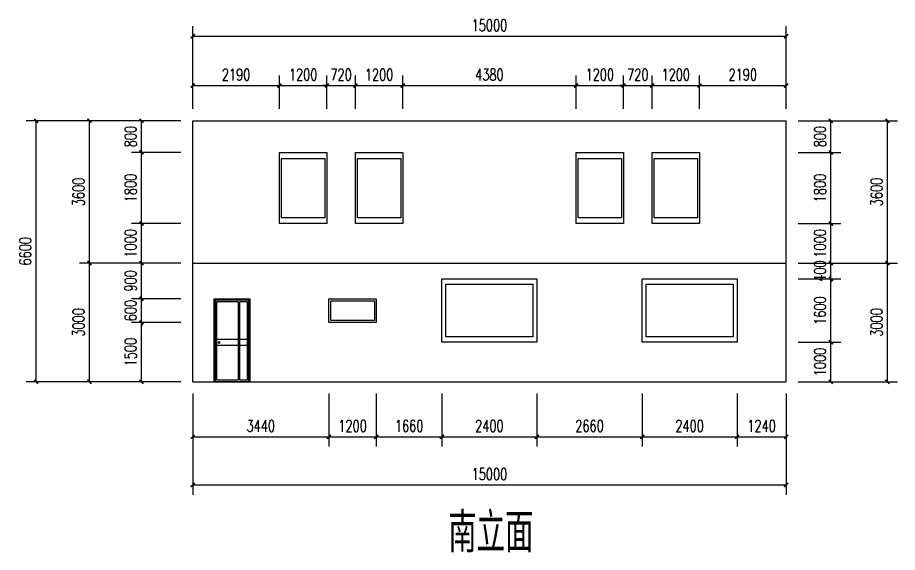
# Model space of a CAD drawing. Extents: x 11879 to 96650, y -22156 to 10923.
# Drawn here: x 36917 to 59158, y -22156 to -8629 of the extents above; entities that cross this region are included whole.
import ezdxf

# ---------------------------------------------------------------- set-up
doc = ezdxf.new("R2010")
doc.units = 0
doc.header["$LTSCALE"] = 1000
doc.header["$MEASUREMENT"] = 0
doc.layers.add('E_WINDOW', color=4, linetype='Continuous')
doc.layers.add('PUB_DIM', color=3, linetype='Continuous')
doc.styles.add('_TCH_DIM_T3', font='SIMPLEX', dxfattribs={"width": 0.705882, "bigfont": 'GBCBIG'})
doc.styles.get("Standard").update_dxf_attribs({"font": 'gbenor.shx', "bigfont": 'gbcbig.shx'})
doc.dimstyles.new('_TCH_ARCH&&100', dxfattribs={"dimtxt": 297.5, "dimasz": 100, "dimexe": 250, "dimexo": 300, "dimgap": 126.25, "dimtad": 1, "dimdec": 0, "dimzin": 0, "dimdsep": 46, "dimtxsty": '_TCH_DIM_T3', "dimblk": 'ARCHTICK', "dimcen": 0.09, "dimclrt": 7, "dimazin": 2, "dimtfac": 1, "dimtdec": 0, "dimtix": 1, "dimtmove": 2, "dimatfit": 3, "dimfxl": 100, "dimtolj": 1, "dimtzin": 0, "dimarcsym": 0})

# ---------------------------------------------------------------- blocks, each defined once
blk = doc.blocks.new('_ArchTick')
at = {"color": 0, "linetype": 'ByBlock', "const_width": 0.4}
blk.add_lwpolyline([(-0.5, -0.5), (0.5, 0.5)], dxfattribs=at)
blk = doc.blocks.new('*D73')
at = {"layer": 'Defpoints', "color": 0, "transparency": 16777216}
for p in [(41345, -17840), (56345, -17840), (56345, -20450)]:
    blk.add_point(p, dxfattribs=at)
at = {"layer": 'PUB_DIM', "color": 0, "lineweight": -2, "transparency": 16777216}
for p, q in [((41345, -18140), (41345, -20700)), ((56345, -18140), (56345, -20700)), ((41345, -20450), (56345, -20450))]:
    blk.add_line(p, q, dxfattribs=at)
at = {"layer": 'PUB_DIM', "color": 0, "lineweight": -2, "transparency": 16777216, "xscale": 100, "yscale": 100, "zscale": 100, "rotation": 180}
blk.add_blockref('_ArchTick', (41345, -20450), dxfattribs=at)
at = {"layer": 'PUB_DIM', "color": 0, "lineweight": -2, "transparency": 16777216, "xscale": 100, "yscale": 100, "zscale": 100}
blk.add_blockref('_ArchTick', (56345, -20450), dxfattribs=at)
at = {"layer": 'PUB_DIM', "color": 7, "transparency": 16777216, "insert": (48845, -20175), "char_height": 297.5, "attachment_point": 5, "style": '_TCH_DIM_T3'}
blk.add_mtext('\\A1;15000', dxfattribs=at)
blk = doc.blocks.new('*D74')
at = {"layer": 'Defpoints', "color": 0, "transparency": 16777216}
for p in [(41345, -17840), (44785, -17840), (44785, -19231)]:
    blk.add_point(p, dxfattribs=at)
at = {"layer": 'PUB_DIM', "color": 0, "lineweight": -2, "transparency": 16777216}
for p, q in [((41345, -18140), (41345, -19481)), ((44785, -18140), (44785, -19481)), ((41345, -19231), (44785, -19231))]:
    blk.add_line(p, q, dxfattribs=at)
at = {"layer": 'PUB_DIM', "color": 0, "lineweight": -2, "transparency": 16777216, "xscale": 100, "yscale": 100, "zscale": 100, "rotation": 180}
blk.add_blockref('_ArchTick', (41345, -19231), dxfattribs=at)
at = {"layer": 'PUB_DIM', "color": 0, "lineweight": -2, "transparency": 16777216, "xscale": 100, "yscale": 100, "zscale": 100}
blk.add_blockref('_ArchTick', (44785, -19231), dxfattribs=at)
at = {"layer": 'PUB_DIM', "color": 7, "transparency": 16777216, "insert": (43065, -18956), "char_height": 297.5, "attachment_point": 5, "style": '_TCH_DIM_T3'}
blk.add_mtext('\\A1;3440', dxfattribs=at)
blk = doc.blocks.new('*D75')
at = {"layer": 'Defpoints', "color": 0, "transparency": 16777216}
for p in [(44785, -17840), (45985, -17840), (45985, -19231)]:
    blk.add_point(p, dxfattribs=at)
at = {"layer": 'PUB_DIM', "color": 0, "lineweight": -2, "transparency": 16777216}
for p, q in [((44785, -18140), (44785, -19481)), ((45985, -18140), (45985, -19481)), ((44785, -19231), (45985, -19231))]:
    blk.add_line(p, q, dxfattribs=at)
at = {"layer": 'PUB_DIM', "color": 0, "lineweight": -2, "transparency": 16777216, "xscale": 100, "yscale": 100, "zscale": 100, "rotation": 180}
blk.add_blockref('_ArchTick', (44785, -19231), dxfattribs=at)
at = {"layer": 'PUB_DIM', "color": 0, "lineweight": -2, "transparency": 16777216, "xscale": 100, "yscale": 100, "zscale": 100}
blk.add_blockref('_ArchTick', (45985, -19231), dxfattribs=at)
at = {"layer": 'PUB_DIM', "color": 7, "transparency": 16777216, "insert": (45385, -18956), "char_height": 297.5, "attachment_point": 5, "style": '_TCH_DIM_T3'}
blk.add_mtext('\\A1;1200', dxfattribs=at)
blk = doc.blocks.new('*D76')
at = {"layer": 'Defpoints', "color": 0, "transparency": 16777216}
for p in [(45985, -17840), (47645, -17840), (47645, -19231)]:
    blk.add_point(p, dxfattribs=at)
at = {"layer": 'PUB_DIM', "color": 0, "lineweight": -2, "transparency": 16777216}
for p, q in [((45985, -18140), (45985, -19481)), ((47645, -18140), (47645, -19481)), ((45985, -19231), (47645, -19231))]:
    blk.add_line(p, q, dxfattribs=at)
at = {"layer": 'PUB_DIM', "color": 0, "lineweight": -2, "transparency": 16777216, "xscale": 100, "yscale": 100, "zscale": 100, "rotation": 180}
blk.add_blockref('_ArchTick', (45985, -19231), dxfattribs=at)
at = {"layer": 'PUB_DIM', "color": 0, "lineweight": -2, "transparency": 16777216, "xscale": 100, "yscale": 100, "zscale": 100}
blk.add_blockref('_ArchTick', (47645, -19231), dxfattribs=at)
at = {"layer": 'PUB_DIM', "color": 7, "transparency": 16777216, "insert": (46815, -18956), "char_height": 297.5, "attachment_point": 5, "style": '_TCH_DIM_T3'}
blk.add_mtext('\\A1;1660', dxfattribs=at)
blk = doc.blocks.new('*D77')
at = {"layer": 'Defpoints', "color": 0, "transparency": 16777216}
for p in [(47645, -17840), (50045, -17840), (50045, -19231)]:
    blk.add_point(p, dxfattribs=at)
at = {"layer": 'PUB_DIM', "color": 0, "lineweight": -2, "transparency": 16777216}
for p, q in [((47645, -18140), (47645, -19481)), ((50045, -18140), (50045, -19481)), ((47645, -19231), (50045, -19231))]:
    blk.add_line(p, q, dxfattribs=at)
at = {"layer": 'PUB_DIM', "color": 0, "lineweight": -2, "transparency": 16777216, "xscale": 100, "yscale": 100, "zscale": 100, "rotation": 180}
blk.add_blockref('_ArchTick', (47645, -19231), dxfattribs=at)
at = {"layer": 'PUB_DIM', "color": 0, "lineweight": -2, "transparency": 16777216, "xscale": 100, "yscale": 100, "zscale": 100}
blk.add_blockref('_ArchTick', (50045, -19231), dxfattribs=at)
at = {"layer": 'PUB_DIM', "color": 7, "transparency": 16777216, "insert": (48845, -18956), "char_height": 297.5, "attachment_point": 5, "style": '_TCH_DIM_T3'}
blk.add_mtext('\\A1;2400', dxfattribs=at)
blk = doc.blocks.new('*D78')
at = {"layer": 'Defpoints', "color": 0, "transparency": 16777216}
for p in [(50045, -17840), (52705, -17840), (52705, -19231)]:
    blk.add_point(p, dxfattribs=at)
at = {"layer": 'PUB_DIM', "color": 0, "lineweight": -2, "transparency": 16777216}
for p, q in [((50045, -18140), (50045, -19481)), ((52705, -18140), (52705, -19481)), ((50045, -19231), (52705, -19231))]:
    blk.add_line(p, q, dxfattribs=at)
at = {"layer": 'PUB_DIM', "color": 0, "lineweight": -2, "transparency": 16777216, "xscale": 100, "yscale": 100, "zscale": 100, "rotation": 180}
blk.add_blockref('_ArchTick', (50045, -19231), dxfattribs=at)
at = {"layer": 'PUB_DIM', "color": 0, "lineweight": -2, "transparency": 16777216, "xscale": 100, "yscale": 100, "zscale": 100}
blk.add_blockref('_ArchTick', (52705, -19231), dxfattribs=at)
at = {"layer": 'PUB_DIM', "color": 7, "transparency": 16777216, "insert": (51375, -18956), "char_height": 297.5, "attachment_point": 5, "style": '_TCH_DIM_T3'}
blk.add_mtext('\\A1;2660', dxfattribs=at)
blk = doc.blocks.new('*D79')
at = {"layer": 'Defpoints', "color": 0, "transparency": 16777216}
for p in [(52705, -17840), (55105, -17840), (55105, -19231)]:
    blk.add_point(p, dxfattribs=at)
at = {"layer": 'PUB_DIM', "color": 0, "lineweight": -2, "transparency": 16777216}
for p, q in [((52705, -18140), (52705, -19481)), ((55105, -18140), (55105, -19481)), ((52705, -19231), (55105, -19231))]:
    blk.add_line(p, q, dxfattribs=at)
at = {"layer": 'PUB_DIM', "color": 0, "lineweight": -2, "transparency": 16777216, "xscale": 100, "yscale": 100, "zscale": 100, "rotation": 180}
blk.add_blockref('_ArchTick', (52705, -19231), dxfattribs=at)
at = {"layer": 'PUB_DIM', "color": 0, "lineweight": -2, "transparency": 16777216, "xscale": 100, "yscale": 100, "zscale": 100}
blk.add_blockref('_ArchTick', (55105, -19231), dxfattribs=at)
at = {"layer": 'PUB_DIM', "color": 7, "transparency": 16777216, "insert": (53905, -18956), "char_height": 297.5, "attachment_point": 5, "style": '_TCH_DIM_T3'}
blk.add_mtext('\\A1;2400', dxfattribs=at)
blk = doc.blocks.new('*D80')
at = {"layer": 'Defpoints', "color": 0, "transparency": 16777216}
for p in [(55105, -17840), (56345, -17840), (56345, -19231)]:
    blk.add_point(p, dxfattribs=at)
at = {"layer": 'PUB_DIM', "color": 0, "lineweight": -2, "transparency": 16777216}
for p, q in [((55105, -18140), (55105, -19481)), ((56345, -18140), (56345, -19481)), ((55105, -19231), (56345, -19231))]:
    blk.add_line(p, q, dxfattribs=at)
at = {"layer": 'PUB_DIM', "color": 0, "lineweight": -2, "transparency": 16777216, "xscale": 100, "yscale": 100, "zscale": 100, "rotation": 180}
blk.add_blockref('_ArchTick', (55105, -19231), dxfattribs=at)
at = {"layer": 'PUB_DIM', "color": 0, "lineweight": -2, "transparency": 16777216, "xscale": 100, "yscale": 100, "zscale": 100}
blk.add_blockref('_ArchTick', (56345, -19231), dxfattribs=at)
at = {"layer": 'PUB_DIM', "color": 7, "transparency": 16777216, "insert": (55725, -18956), "char_height": 297.5, "attachment_point": 5, "style": '_TCH_DIM_T3'}
blk.add_mtext('\\A1;1240', dxfattribs=at)
blk = doc.blocks.new('*D81')
at = {"layer": 'Defpoints', "color": 0, "transparency": 16777216}
for p in [(56345, -9100), (41345, -11240), (56345, -11240)]:
    blk.add_point(p, dxfattribs=at)
at = {"layer": 'PUB_DIM', "color": 0, "lineweight": -2, "transparency": 16777216}
for p, q in [((41345, -10940), (41345, -8850)), ((56345, -10940), (56345, -8850)), ((41345, -9100), (56345, -9100))]:
    blk.add_line(p, q, dxfattribs=at)
at = {"layer": 'PUB_DIM', "color": 0, "lineweight": -2, "transparency": 16777216, "xscale": 100, "yscale": 100, "zscale": 100, "rotation": 180}
blk.add_blockref('_ArchTick', (41345, -9100), dxfattribs=at)
at = {"layer": 'PUB_DIM', "color": 0, "lineweight": -2, "transparency": 16777216, "xscale": 100, "yscale": 100, "zscale": 100}
blk.add_blockref('_ArchTick', (56345, -9100), dxfattribs=at)
at = {"layer": 'PUB_DIM', "color": 7, "transparency": 16777216, "insert": (48845, -8825), "char_height": 297.5, "attachment_point": 5, "style": '_TCH_DIM_T3'}
blk.add_mtext('\\A1;15000', dxfattribs=at)
blk = doc.blocks.new('*D82')
at = {"layer": 'Defpoints', "color": 0, "transparency": 16777216}
for p in [(43535, -10348), (41345, -11240), (43535, -11240)]:
    blk.add_point(p, dxfattribs=at)
at = {"layer": 'PUB_DIM', "color": 0, "lineweight": -2, "transparency": 16777216}
for p, q in [((41345, -10940), (41345, -10098)), ((43535, -10940), (43535, -10098)), ((41345, -10348), (43535, -10348))]:
    blk.add_line(p, q, dxfattribs=at)
at = {"layer": 'PUB_DIM', "color": 0, "lineweight": -2, "transparency": 16777216, "xscale": 100, "yscale": 100, "zscale": 100, "rotation": 180}
blk.add_blockref('_ArchTick', (41345, -10348), dxfattribs=at)
at = {"layer": 'PUB_DIM', "color": 0, "lineweight": -2, "transparency": 16777216, "xscale": 100, "yscale": 100, "zscale": 100}
blk.add_blockref('_ArchTick', (43535, -10348), dxfattribs=at)
at = {"layer": 'PUB_DIM', "color": 7, "transparency": 16777216, "insert": (42440, -10073), "char_height": 297.5, "attachment_point": 5, "style": '_TCH_DIM_T3'}
blk.add_mtext('\\A1;2190', dxfattribs=at)
blk = doc.blocks.new('*D83')
at = {"layer": 'Defpoints', "color": 0, "transparency": 16777216}
for p in [(44735, -10348), (43535, -11240), (44735, -11240)]:
    blk.add_point(p, dxfattribs=at)
at = {"layer": 'PUB_DIM', "color": 0, "lineweight": -2, "transparency": 16777216}
for p, q in [((43535, -10940), (43535, -10098)), ((44735, -10940), (44735, -10098)), ((43535, -10348), (44735, -10348))]:
    blk.add_line(p, q, dxfattribs=at)
at = {"layer": 'PUB_DIM', "color": 0, "lineweight": -2, "transparency": 16777216, "xscale": 100, "yscale": 100, "zscale": 100, "rotation": 180}
blk.add_blockref('_ArchTick', (43535, -10348), dxfattribs=at)
at = {"layer": 'PUB_DIM', "color": 0, "lineweight": -2, "transparency": 16777216, "xscale": 100, "yscale": 100, "zscale": 100}
blk.add_blockref('_ArchTick', (44735, -10348), dxfattribs=at)
at = {"layer": 'PUB_DIM', "color": 7, "transparency": 16777216, "insert": (44135, -10073), "char_height": 297.5, "attachment_point": 5, "style": '_TCH_DIM_T3'}
blk.add_mtext('\\A1;1200', dxfattribs=at)
blk = doc.blocks.new('*D84')
at = {"layer": 'Defpoints', "color": 0, "transparency": 16777216}
for p in [(45455, -10348), (44735, -11240), (45455, -11240)]:
    blk.add_point(p, dxfattribs=at)
at = {"layer": 'PUB_DIM', "color": 0, "lineweight": -2, "transparency": 16777216}
for p, q in [((44735, -10940), (44735, -10098)), ((45455, -10940), (45455, -10098)), ((44735, -10348), (44635, -10348)), ((44735, -10348), (45455, -10348)), ((45455, -10348), (45555, -10348))]:
    blk.add_line(p, q, dxfattribs=at)
at = {"layer": 'PUB_DIM', "color": 0, "lineweight": -2, "transparency": 16777216, "xscale": 100, "yscale": 100, "zscale": 100}
blk.add_blockref('_ArchTick', (44735, -10348), dxfattribs=at)
at = {"layer": 'PUB_DIM', "color": 0, "lineweight": -2, "transparency": 16777216, "xscale": 100, "yscale": 100, "zscale": 100, "rotation": 180}
blk.add_blockref('_ArchTick', (45455, -10348), dxfattribs=at)
at = {"layer": 'PUB_DIM', "color": 7, "transparency": 16777216, "insert": (45095, -10073), "char_height": 297.5, "attachment_point": 5, "style": '_TCH_DIM_T3'}
blk.add_mtext('\\A1;720', dxfattribs=at)
blk = doc.blocks.new('*D85')
at = {"layer": 'Defpoints', "color": 0, "transparency": 16777216}
for p in [(46655, -10348), (45455, -11240), (46655, -11240)]:
    blk.add_point(p, dxfattribs=at)
at = {"layer": 'PUB_DIM', "color": 0, "lineweight": -2, "transparency": 16777216}
for p, q in [((45455, -10940), (45455, -10098)), ((46655, -10940), (46655, -10098)), ((45455, -10348), (46655, -10348))]:
    blk.add_line(p, q, dxfattribs=at)
at = {"layer": 'PUB_DIM', "color": 0, "lineweight": -2, "transparency": 16777216, "xscale": 100, "yscale": 100, "zscale": 100, "rotation": 180}
blk.add_blockref('_ArchTick', (45455, -10348), dxfattribs=at)
at = {"layer": 'PUB_DIM', "color": 0, "lineweight": -2, "transparency": 16777216, "xscale": 100, "yscale": 100, "zscale": 100}
blk.add_blockref('_ArchTick', (46655, -10348), dxfattribs=at)
at = {"layer": 'PUB_DIM', "color": 7, "transparency": 16777216, "insert": (46055, -10073), "char_height": 297.5, "attachment_point": 5, "style": '_TCH_DIM_T3'}
blk.add_mtext('\\A1;1200', dxfattribs=at)
blk = doc.blocks.new('*D86')
at = {"layer": 'Defpoints', "color": 0, "transparency": 16777216}
for p in [(51035, -10348), (46655, -11240), (51035, -11240)]:
    blk.add_point(p, dxfattribs=at)
at = {"layer": 'PUB_DIM', "color": 0, "lineweight": -2, "transparency": 16777216}
for p, q in [((46655, -10940), (46655, -10098)), ((51035, -10940), (51035, -10098)), ((46655, -10348), (51035, -10348))]:
    blk.add_line(p, q, dxfattribs=at)
at = {"layer": 'PUB_DIM', "color": 0, "lineweight": -2, "transparency": 16777216, "xscale": 100, "yscale": 100, "zscale": 100, "rotation": 180}
blk.add_blockref('_ArchTick', (46655, -10348), dxfattribs=at)
at = {"layer": 'PUB_DIM', "color": 0, "lineweight": -2, "transparency": 16777216, "xscale": 100, "yscale": 100, "zscale": 100}
blk.add_blockref('_ArchTick', (51035, -10348), dxfattribs=at)
at = {"layer": 'PUB_DIM', "color": 7, "transparency": 16777216, "insert": (48845, -10073), "char_height": 297.5, "attachment_point": 5, "style": '_TCH_DIM_T3'}
blk.add_mtext('\\A1;4380', dxfattribs=at)
blk = doc.blocks.new('*D87')
at = {"layer": 'Defpoints', "color": 0, "transparency": 16777216}
for p in [(52235, -10348), (51035, -11240), (52235, -11240)]:
    blk.add_point(p, dxfattribs=at)
at = {"layer": 'PUB_DIM', "color": 0, "lineweight": -2, "transparency": 16777216}
for p, q in [((51035, -10940), (51035, -10098)), ((52235, -10940), (52235, -10098)), ((51035, -10348), (52235, -10348))]:
    blk.add_line(p, q, dxfattribs=at)
at = {"layer": 'PUB_DIM', "color": 0, "lineweight": -2, "transparency": 16777216, "xscale": 100, "yscale": 100, "zscale": 100, "rotation": 180}
blk.add_blockref('_ArchTick', (51035, -10348), dxfattribs=at)
at = {"layer": 'PUB_DIM', "color": 0, "lineweight": -2, "transparency": 16777216, "xscale": 100, "yscale": 100, "zscale": 100}
blk.add_blockref('_ArchTick', (52235, -10348), dxfattribs=at)
at = {"layer": 'PUB_DIM', "color": 7, "transparency": 16777216, "insert": (51635, -10073), "char_height": 297.5, "attachment_point": 5, "style": '_TCH_DIM_T3'}
blk.add_mtext('\\A1;1200', dxfattribs=at)
blk = doc.blocks.new('*D88')
at = {"layer": 'Defpoints', "color": 0, "transparency": 16777216}
for p in [(52955, -10348), (52235, -11240), (52955, -11240)]:
    blk.add_point(p, dxfattribs=at)
at = {"layer": 'PUB_DIM', "color": 0, "lineweight": -2, "transparency": 16777216}
for p, q in [((52235, -10940), (52235, -10098)), ((52955, -10940), (52955, -10098)), ((52235, -10348), (52135, -10348)), ((52235, -10348), (52955, -10348)), ((52955, -10348), (53055, -10348))]:
    blk.add_line(p, q, dxfattribs=at)
at = {"layer": 'PUB_DIM', "color": 0, "lineweight": -2, "transparency": 16777216, "xscale": 100, "yscale": 100, "zscale": 100}
blk.add_blockref('_ArchTick', (52235, -10348), dxfattribs=at)
at = {"layer": 'PUB_DIM', "color": 0, "lineweight": -2, "transparency": 16777216, "xscale": 100, "yscale": 100, "zscale": 100, "rotation": 180}
blk.add_blockref('_ArchTick', (52955, -10348), dxfattribs=at)
at = {"layer": 'PUB_DIM', "color": 7, "transparency": 16777216, "insert": (52595, -10073), "char_height": 297.5, "attachment_point": 5, "style": '_TCH_DIM_T3'}
blk.add_mtext('\\A1;720', dxfattribs=at)
blk = doc.blocks.new('*D89')
at = {"layer": 'Defpoints', "color": 0, "transparency": 16777216}
for p in [(54155, -10348), (52955, -11240), (54155, -11240)]:
    blk.add_point(p, dxfattribs=at)
at = {"layer": 'PUB_DIM', "color": 0, "lineweight": -2, "transparency": 16777216}
for p, q in [((52955, -10940), (52955, -10098)), ((54155, -10940), (54155, -10098)), ((52955, -10348), (54155, -10348))]:
    blk.add_line(p, q, dxfattribs=at)
at = {"layer": 'PUB_DIM', "color": 0, "lineweight": -2, "transparency": 16777216, "xscale": 100, "yscale": 100, "zscale": 100, "rotation": 180}
blk.add_blockref('_ArchTick', (52955, -10348), dxfattribs=at)
at = {"layer": 'PUB_DIM', "color": 0, "lineweight": -2, "transparency": 16777216, "xscale": 100, "yscale": 100, "zscale": 100}
blk.add_blockref('_ArchTick', (54155, -10348), dxfattribs=at)
at = {"layer": 'PUB_DIM', "color": 7, "transparency": 16777216, "insert": (53555, -10073), "char_height": 297.5, "attachment_point": 5, "style": '_TCH_DIM_T3'}
blk.add_mtext('\\A1;1200', dxfattribs=at)
blk = doc.blocks.new('*D90')
at = {"layer": 'Defpoints', "color": 0, "transparency": 16777216}
for p in [(56345, -10348), (54155, -11240), (56345, -11240)]:
    blk.add_point(p, dxfattribs=at)
at = {"layer": 'PUB_DIM', "color": 0, "lineweight": -2, "transparency": 16777216}
for p, q in [((54155, -10940), (54155, -10098)), ((56345, -10940), (56345, -10098)), ((54155, -10348), (56345, -10348))]:
    blk.add_line(p, q, dxfattribs=at)
at = {"layer": 'PUB_DIM', "color": 0, "lineweight": -2, "transparency": 16777216, "xscale": 100, "yscale": 100, "zscale": 100, "rotation": 180}
blk.add_blockref('_ArchTick', (54155, -10348), dxfattribs=at)
at = {"layer": 'PUB_DIM', "color": 0, "lineweight": -2, "transparency": 16777216, "xscale": 100, "yscale": 100, "zscale": 100}
blk.add_blockref('_ArchTick', (56345, -10348), dxfattribs=at)
at = {"layer": 'PUB_DIM', "color": 7, "transparency": 16777216, "insert": (55250, -10073), "char_height": 297.5, "attachment_point": 5, "style": '_TCH_DIM_T3'}
blk.add_mtext('\\A1;2190', dxfattribs=at)
blk = doc.blocks.new('*D91')
at = {"layer": 'Defpoints', "color": 0, "transparency": 16777216}
for p in [(56345, -11240), (58908, -11240), (56345, -14840)]:
    blk.add_point(p, dxfattribs=at)
at = {"layer": 'PUB_DIM', "color": 0, "lineweight": -2, "transparency": 16777216}
for p, q in [((56645, -11240), (59158, -11240)), ((58908, -14840), (58908, -11240)), ((56645, -14840), (59158, -14840))]:
    blk.add_line(p, q, dxfattribs=at)
at = {"layer": 'PUB_DIM', "color": 0, "lineweight": -2, "transparency": 16777216, "xscale": 100, "yscale": 100, "zscale": 100}
for p, rotation in [((58908, -11240), 90), ((58908, -14840), 270)]:
    blk.add_blockref('_ArchTick', p, dxfattribs=dict(at, rotation=rotation))
at = {"layer": 'PUB_DIM', "color": 7, "transparency": 16777216, "insert": (58633, -13040), "char_height": 297.5, "attachment_point": 5, "rotation": 90, "style": '_TCH_DIM_T3'}
blk.add_mtext('\\A1;3600', dxfattribs=at)
blk = doc.blocks.new('*D92')
at = {"layer": 'Defpoints', "color": 0, "transparency": 16777216}
for p in [(56345, -14840), (58908, -14840), (56345, -17840)]:
    blk.add_point(p, dxfattribs=at)
at = {"layer": 'PUB_DIM', "color": 0, "lineweight": -2, "transparency": 16777216}
for p, q in [((56645, -14840), (59158, -14840)), ((58908, -17840), (58908, -14840)), ((56645, -17840), (59158, -17840))]:
    blk.add_line(p, q, dxfattribs=at)
at = {"layer": 'PUB_DIM', "color": 0, "lineweight": -2, "transparency": 16777216, "xscale": 100, "yscale": 100, "zscale": 100}
for p, rotation in [((58908, -14840), 90), ((58908, -17840), 270)]:
    blk.add_blockref('_ArchTick', p, dxfattribs=dict(at, rotation=rotation))
at = {"layer": 'PUB_DIM', "color": 7, "transparency": 16777216, "insert": (58633, -16340), "char_height": 297.5, "attachment_point": 5, "rotation": 90, "style": '_TCH_DIM_T3'}
blk.add_mtext('\\A1;3000', dxfattribs=at)
blk = doc.blocks.new('*D93')
at = {"layer": 'Defpoints', "color": 0, "transparency": 16777216}
for p in [(56345, -11240), (57476, -11240), (56345, -12040)]:
    blk.add_point(p, dxfattribs=at)
at = {"layer": 'PUB_DIM', "color": 0, "lineweight": -2, "transparency": 16777216}
for p, q in [((56645, -11240), (57726, -11240)), ((57476, -12040), (57476, -11240)), ((56645, -12040), (57726, -12040))]:
    blk.add_line(p, q, dxfattribs=at)
at = {"layer": 'PUB_DIM', "color": 0, "lineweight": -2, "transparency": 16777216, "xscale": 100, "yscale": 100, "zscale": 100}
for p, rotation in [((57476, -11240), 90), ((57476, -12040), 270)]:
    blk.add_blockref('_ArchTick', p, dxfattribs=dict(at, rotation=rotation))
at = {"layer": 'PUB_DIM', "color": 7, "transparency": 16777216, "insert": (57201, -11640), "char_height": 297.5, "attachment_point": 5, "rotation": 90, "style": '_TCH_DIM_T3'}
blk.add_mtext('\\A1;800', dxfattribs=at)
blk = doc.blocks.new('*D94')
at = {"layer": 'Defpoints', "color": 0, "transparency": 16777216}
for p in [(56345, -12040), (57476, -12040), (56345, -13840)]:
    blk.add_point(p, dxfattribs=at)
at = {"layer": 'PUB_DIM', "color": 0, "lineweight": -2, "transparency": 16777216}
for p, q in [((56645, -12040), (57726, -12040)), ((57476, -13840), (57476, -12040)), ((56645, -13840), (57726, -13840))]:
    blk.add_line(p, q, dxfattribs=at)
at = {"layer": 'PUB_DIM', "color": 0, "lineweight": -2, "transparency": 16777216, "xscale": 100, "yscale": 100, "zscale": 100}
for p, rotation in [((57476, -12040), 90), ((57476, -13840), 270)]:
    blk.add_blockref('_ArchTick', p, dxfattribs=dict(at, rotation=rotation))
at = {"layer": 'PUB_DIM', "color": 7, "transparency": 16777216, "insert": (57201, -12940), "char_height": 297.5, "attachment_point": 5, "rotation": 90, "style": '_TCH_DIM_T3'}
blk.add_mtext('\\A1;1800', dxfattribs=at)
blk = doc.blocks.new('*D95')
at = {"layer": 'Defpoints', "color": 0, "transparency": 16777216}
for p in [(56345, -13840), (57476, -13840), (56345, -14840)]:
    blk.add_point(p, dxfattribs=at)
at = {"layer": 'PUB_DIM', "color": 0, "lineweight": -2, "transparency": 16777216}
for p, q in [((56645, -13840), (57726, -13840)), ((57476, -14840), (57476, -13840)), ((56645, -14840), (57726, -14840))]:
    blk.add_line(p, q, dxfattribs=at)
at = {"layer": 'PUB_DIM', "color": 0, "lineweight": -2, "transparency": 16777216, "xscale": 100, "yscale": 100, "zscale": 100}
for p, rotation in [((57476, -13840), 90), ((57476, -14840), 270)]:
    blk.add_blockref('_ArchTick', p, dxfattribs=dict(at, rotation=rotation))
at = {"layer": 'PUB_DIM', "color": 7, "transparency": 16777216, "insert": (57201, -14340), "char_height": 297.5, "attachment_point": 5, "rotation": 90, "style": '_TCH_DIM_T3'}
blk.add_mtext('\\A1;1000', dxfattribs=at)
blk = doc.blocks.new('*D96')
at = {"layer": 'Defpoints', "color": 0, "transparency": 16777216}
for p in [(56345, -14840), (57476, -14840), (56345, -15240)]:
    blk.add_point(p, dxfattribs=at)
at = {"layer": 'PUB_DIM', "color": 0, "lineweight": -2, "transparency": 16777216}
for p, q in [((56645, -14840), (57726, -14840)), ((57476, -14840), (57476, -14740)), ((57476, -15240), (57476, -14840)), ((56645, -15240), (57726, -15240)), ((57476, -15240), (57476, -15340))]:
    blk.add_line(p, q, dxfattribs=at)
at = {"layer": 'PUB_DIM', "color": 0, "lineweight": -2, "transparency": 16777216, "xscale": 100, "yscale": 100, "zscale": 100}
for p, rotation in [((57476, -14840), 270), ((57476, -15240), 90)]:
    blk.add_blockref('_ArchTick', p, dxfattribs=dict(at, rotation=rotation))
at = {"layer": 'PUB_DIM', "color": 7, "transparency": 16777216, "insert": (57201, -15040), "char_height": 297.5, "attachment_point": 5, "rotation": 90, "style": '_TCH_DIM_T3'}
blk.add_mtext('\\A1;400', dxfattribs=at)
blk = doc.blocks.new('*D97')
at = {"layer": 'Defpoints', "color": 0, "transparency": 16777216}
for p in [(56345, -15240), (57476, -15240), (56345, -16840)]:
    blk.add_point(p, dxfattribs=at)
at = {"layer": 'PUB_DIM', "color": 0, "lineweight": -2, "transparency": 16777216}
for p, q in [((56645, -15240), (57726, -15240)), ((57476, -16840), (57476, -15240)), ((56645, -16840), (57726, -16840))]:
    blk.add_line(p, q, dxfattribs=at)
at = {"layer": 'PUB_DIM', "color": 0, "lineweight": -2, "transparency": 16777216, "xscale": 100, "yscale": 100, "zscale": 100}
for p, rotation in [((57476, -15240), 90), ((57476, -16840), 270)]:
    blk.add_blockref('_ArchTick', p, dxfattribs=dict(at, rotation=rotation))
at = {"layer": 'PUB_DIM', "color": 7, "transparency": 16777216, "insert": (57201, -16040), "char_height": 297.5, "attachment_point": 5, "rotation": 90, "style": '_TCH_DIM_T3'}
blk.add_mtext('\\A1;1600', dxfattribs=at)
blk = doc.blocks.new('*D98')
at = {"layer": 'Defpoints', "color": 0, "transparency": 16777216}
for p in [(56345, -16840), (57476, -16840), (56345, -17840)]:
    blk.add_point(p, dxfattribs=at)
at = {"layer": 'PUB_DIM', "color": 0, "lineweight": -2, "transparency": 16777216}
for p, q in [((56645, -16840), (57726, -16840)), ((57476, -17840), (57476, -16840)), ((56645, -17840), (57726, -17840))]:
    blk.add_line(p, q, dxfattribs=at)
at = {"layer": 'PUB_DIM', "color": 0, "lineweight": -2, "transparency": 16777216, "xscale": 100, "yscale": 100, "zscale": 100}
for p, rotation in [((57476, -16840), 90), ((57476, -17840), 270)]:
    blk.add_blockref('_ArchTick', p, dxfattribs=dict(at, rotation=rotation))
at = {"layer": 'PUB_DIM', "color": 7, "transparency": 16777216, "insert": (57201, -17340), "char_height": 297.5, "attachment_point": 5, "rotation": 90, "style": '_TCH_DIM_T3'}
blk.add_mtext('\\A1;1000', dxfattribs=at)
blk = doc.blocks.new('*D99')
at = {"layer": 'Defpoints', "color": 0, "transparency": 16777216}
for p in [(37387, -11240), (41345, -11240), (41345, -17840)]:
    blk.add_point(p, dxfattribs=at)
at = {"layer": 'PUB_DIM', "color": 0, "lineweight": -2, "transparency": 16777216}
for p, q in [((41045, -11240), (37137, -11240)), ((37387, -17840), (37387, -11240)), ((41045, -17840), (37137, -17840))]:
    blk.add_line(p, q, dxfattribs=at)
at = {"layer": 'PUB_DIM', "color": 0, "lineweight": -2, "transparency": 16777216, "xscale": 100, "yscale": 100, "zscale": 100}
for p, rotation in [((37387, -11240), 90), ((37387, -17840), 270)]:
    blk.add_blockref('_ArchTick', p, dxfattribs=dict(at, rotation=rotation))
at = {"layer": 'PUB_DIM', "color": 7, "transparency": 16777216, "insert": (37112, -14540), "char_height": 297.5, "attachment_point": 5, "rotation": 90, "style": '_TCH_DIM_T3'}
blk.add_mtext('\\A1;6600', dxfattribs=at)
blk = doc.blocks.new('*D100')
at = {"layer": 'Defpoints', "color": 0, "transparency": 16777216}
for p in [(38731, -11240), (41345, -11240), (41345, -14840)]:
    blk.add_point(p, dxfattribs=at)
at = {"layer": 'PUB_DIM', "color": 0, "lineweight": -2, "transparency": 16777216}
for p, q in [((41045, -11240), (38481, -11240)), ((38731, -14840), (38731, -11240)), ((41045, -14840), (38481, -14840))]:
    blk.add_line(p, q, dxfattribs=at)
at = {"layer": 'PUB_DIM', "color": 0, "lineweight": -2, "transparency": 16777216, "xscale": 100, "yscale": 100, "zscale": 100}
for p, rotation in [((38731, -11240), 90), ((38731, -14840), 270)]:
    blk.add_blockref('_ArchTick', p, dxfattribs=dict(at, rotation=rotation))
at = {"layer": 'PUB_DIM', "color": 7, "transparency": 16777216, "insert": (38456, -13040), "char_height": 297.5, "attachment_point": 5, "rotation": 90, "style": '_TCH_DIM_T3'}
blk.add_mtext('\\A1;3600', dxfattribs=at)
blk = doc.blocks.new('*D101')
at = {"layer": 'Defpoints', "color": 0, "transparency": 16777216}
for p in [(38731, -14840), (41345, -14840), (41345, -17840)]:
    blk.add_point(p, dxfattribs=at)
at = {"layer": 'PUB_DIM', "color": 0, "lineweight": -2, "transparency": 16777216}
for p, q in [((41045, -14840), (38481, -14840)), ((38731, -17840), (38731, -14840)), ((41045, -17840), (38481, -17840))]:
    blk.add_line(p, q, dxfattribs=at)
at = {"layer": 'PUB_DIM', "color": 0, "lineweight": -2, "transparency": 16777216, "xscale": 100, "yscale": 100, "zscale": 100}
for p, rotation in [((38731, -14840), 90), ((38731, -17840), 270)]:
    blk.add_blockref('_ArchTick', p, dxfattribs=dict(at, rotation=rotation))
at = {"layer": 'PUB_DIM', "color": 7, "transparency": 16777216, "insert": (38456, -16340), "char_height": 297.5, "attachment_point": 5, "rotation": 90, "style": '_TCH_DIM_T3'}
blk.add_mtext('\\A1;3000', dxfattribs=at)
blk = doc.blocks.new('*D102')
at = {"layer": 'Defpoints', "color": 0, "transparency": 16777216}
for p in [(40049, -11240), (41345, -11240), (41345, -12040)]:
    blk.add_point(p, dxfattribs=at)
at = {"layer": 'PUB_DIM', "color": 0, "lineweight": -2, "transparency": 16777216}
for p, q in [((41045, -11240), (39799, -11240)), ((40049, -12040), (40049, -11240)), ((41045, -12040), (39799, -12040))]:
    blk.add_line(p, q, dxfattribs=at)
at = {"layer": 'PUB_DIM', "color": 0, "lineweight": -2, "transparency": 16777216, "xscale": 100, "yscale": 100, "zscale": 100}
for p, rotation in [((40049, -11240), 90), ((40049, -12040), 270)]:
    blk.add_blockref('_ArchTick', p, dxfattribs=dict(at, rotation=rotation))
at = {"layer": 'PUB_DIM', "color": 7, "transparency": 16777216, "insert": (39774, -11640), "char_height": 297.5, "attachment_point": 5, "rotation": 90, "style": '_TCH_DIM_T3'}
blk.add_mtext('\\A1;800', dxfattribs=at)
blk = doc.blocks.new('*D103')
at = {"layer": 'Defpoints', "color": 0, "transparency": 16777216}
for p in [(40049, -12040), (41345, -12040), (41345, -13840)]:
    blk.add_point(p, dxfattribs=at)
at = {"layer": 'PUB_DIM', "color": 0, "lineweight": -2, "transparency": 16777216}
for p, q in [((41045, -12040), (39799, -12040)), ((40049, -13840), (40049, -12040)), ((41045, -13840), (39799, -13840))]:
    blk.add_line(p, q, dxfattribs=at)
at = {"layer": 'PUB_DIM', "color": 0, "lineweight": -2, "transparency": 16777216, "xscale": 100, "yscale": 100, "zscale": 100}
for p, rotation in [((40049, -12040), 90), ((40049, -13840), 270)]:
    blk.add_blockref('_ArchTick', p, dxfattribs=dict(at, rotation=rotation))
at = {"layer": 'PUB_DIM', "color": 7, "transparency": 16777216, "insert": (39774, -12940), "char_height": 297.5, "attachment_point": 5, "rotation": 90, "style": '_TCH_DIM_T3'}
blk.add_mtext('\\A1;1800', dxfattribs=at)
blk = doc.blocks.new('*D104')
at = {"layer": 'Defpoints', "color": 0, "transparency": 16777216}
for p in [(40049, -13840), (41345, -13840), (41345, -14840)]:
    blk.add_point(p, dxfattribs=at)
at = {"layer": 'PUB_DIM', "color": 0, "lineweight": -2, "transparency": 16777216}
for p, q in [((41045, -13840), (39799, -13840)), ((40049, -14840), (40049, -13840)), ((41045, -14840), (39799, -14840))]:
    blk.add_line(p, q, dxfattribs=at)
at = {"layer": 'PUB_DIM', "color": 0, "lineweight": -2, "transparency": 16777216, "xscale": 100, "yscale": 100, "zscale": 100}
for p, rotation in [((40049, -13840), 90), ((40049, -14840), 270)]:
    blk.add_blockref('_ArchTick', p, dxfattribs=dict(at, rotation=rotation))
at = {"layer": 'PUB_DIM', "color": 7, "transparency": 16777216, "insert": (39774, -14340), "char_height": 297.5, "attachment_point": 5, "rotation": 90, "style": '_TCH_DIM_T3'}
blk.add_mtext('\\A1;1000', dxfattribs=at)
blk = doc.blocks.new('*D105')
at = {"layer": 'Defpoints', "color": 0, "transparency": 16777216}
for p in [(40049, -14840), (41345, -14840), (41345, -15740)]:
    blk.add_point(p, dxfattribs=at)
at = {"layer": 'PUB_DIM', "color": 0, "lineweight": -2, "transparency": 16777216}
for p, q in [((41045, -14840), (39799, -14840)), ((40049, -15740), (40049, -14840)), ((41045, -15740), (39799, -15740))]:
    blk.add_line(p, q, dxfattribs=at)
at = {"layer": 'PUB_DIM', "color": 0, "lineweight": -2, "transparency": 16777216, "xscale": 100, "yscale": 100, "zscale": 100}
for p, rotation in [((40049, -14840), 90), ((40049, -15740), 270)]:
    blk.add_blockref('_ArchTick', p, dxfattribs=dict(at, rotation=rotation))
at = {"layer": 'PUB_DIM', "color": 7, "transparency": 16777216, "insert": (39774, -15290), "char_height": 297.5, "attachment_point": 5, "rotation": 90, "style": '_TCH_DIM_T3'}
blk.add_mtext('\\A1;900', dxfattribs=at)
blk = doc.blocks.new('*D106')
at = {"layer": 'Defpoints', "color": 0, "transparency": 16777216}
for p in [(40049, -15740), (41345, -15740), (41345, -16340)]:
    blk.add_point(p, dxfattribs=at)
at = {"layer": 'PUB_DIM', "color": 0, "lineweight": -2, "transparency": 16777216}
for p, q in [((41045, -15740), (39799, -15740)), ((40049, -15740), (40049, -15640)), ((40049, -16340), (40049, -15740)), ((41045, -16340), (39799, -16340)), ((40049, -16340), (40049, -16440))]:
    blk.add_line(p, q, dxfattribs=at)
at = {"layer": 'PUB_DIM', "color": 0, "lineweight": -2, "transparency": 16777216, "xscale": 100, "yscale": 100, "zscale": 100}
for p, rotation in [((40049, -15740), 270), ((40049, -16340), 90)]:
    blk.add_blockref('_ArchTick', p, dxfattribs=dict(at, rotation=rotation))
at = {"layer": 'PUB_DIM', "color": 7, "transparency": 16777216, "insert": (39774, -16040), "char_height": 297.5, "attachment_point": 5, "rotation": 90, "style": '_TCH_DIM_T3'}
blk.add_mtext('\\A1;600', dxfattribs=at)
blk = doc.blocks.new('*D107')
at = {"layer": 'Defpoints', "color": 0, "transparency": 16777216}
for p in [(40049, -16340), (41345, -16340), (41345, -17840)]:
    blk.add_point(p, dxfattribs=at)
at = {"layer": 'PUB_DIM', "color": 0, "lineweight": -2, "transparency": 16777216}
for p, q in [((41045, -16340), (39799, -16340)), ((40049, -17840), (40049, -16340)), ((41045, -17840), (39799, -17840))]:
    blk.add_line(p, q, dxfattribs=at)
at = {"layer": 'PUB_DIM', "color": 0, "lineweight": -2, "transparency": 16777216, "xscale": 100, "yscale": 100, "zscale": 100}
for p, rotation in [((40049, -16340), 90), ((40049, -17840), 270)]:
    blk.add_blockref('_ArchTick', p, dxfattribs=dict(at, rotation=rotation))
at = {"layer": 'PUB_DIM', "color": 7, "transparency": 16777216, "insert": (39774, -17090), "char_height": 297.5, "attachment_point": 5, "rotation": 90, "style": '_TCH_DIM_T3'}
blk.add_mtext('\\A1;1500', dxfattribs=at)
blk = doc.blocks.new('$EWDLib$00000533')
for p, q in [((0, 600), (1200, 600)), ((0, 0), (0, 600)), ((1200, 600), (1200, 0)), ((50, 550), (1150, 550)), ((50, 50), (50, 550)), ((1150, 550), (1150, 50)), ((1200, 0), (0, 0)), ((1150, 50), (50, 50))]:
    blk.add_line(p, q)
blk = doc.blocks.new('$EWDLib$00000621')
for p, q in [((0, 0), (0, 2100)), ((0, 2100), (1200, 2100)), ((1170, 2070), (30, 2070)), ((30, 2070), (30, 0)), ((809, 2021), (79, 2021)), ((79, 2021), (79, 49)), ((809, 2021), (809, 49)), ((858, 2021), (858, 49)), ((1121, 2021), (858, 2021)), ((1121, 49), (1121, 2021)), ((1170, 0), (1170, 2070)), ((1200, 2100), (1200, 0)), ((79, 1080), (809, 1080)), ((79, 929), (809, 929)), ((858, 1080), (1121, 1080)), ((858, 929), (1121, 929)), ((1200, 0), (0, 0)), ((79, 49), (809, 49)), ((858, 49), (1121, 49))]:
    blk.add_line(p, q)
blk.add_lwpolyline([(30, 0), (30, 2070), (1170, 2070), (1170, 0)])
blk.add_circle((163, 995), 24.9)

msp = doc.modelspace()

# ---------------------------------------------------------------- linework, layer by layer
for p, q in [((41345.2, -14840), (41345.2, -11240)), ((41345.2, -11240), (56345.2, -11240)), ((56345.2, -14840), (56345.2, -11240)), ((41345.2, -17840), (41345.2, -14840)), ((41345.2, -14840), (56345.2, -14840)), ((56345.2, -17840), (56345.2, -14840)), ((41345.2, -17840), (56345.2, -17840))]:
    msp.add_line(p, q)

# ---------------------------------------------------------------- block references
at = {"layer": 'E_WINDOW', "yscale": 2.999999999999996}
for p in [(43535.2, -13840), (45455.2, -13840), (51035.2, -13840), (52955.2, -13840)]:
    msp.add_blockref('$EWDLib$00000533', p, dxfattribs=at)
at = {"layer": 'E_WINDOW', "xscale": 2, "yscale": 2.666666666666666}
for p in [(47645.2, -16840), (52705.2, -16840)]:
    msp.add_blockref('$EWDLib$00000533', p, dxfattribs=at)
at = {"layer": 'E_WINDOW', "xscale": 0.7499999999999919}
msp.add_blockref('$EWDLib$00000621', (41885.2, -17840), dxfattribs=at)
at = {"layer": 'E_WINDOW'}
msp.add_blockref('$EWDLib$00000533', (44785.2, -16340), dxfattribs=at)

# ---------------------------------------------------------------- texts
msp.add_text('南立面', height=1000).set_placement((47800.8, -22156.1))

# ---------------------------------------------------------------- dimensions: what is measured, and where the dimension line sits
at = {"layer": 'PUB_DIM'}
for p1, p2, distance, picture, middle in [((41345.2, -11240), (56345.2, -11240), 2140.3, '*D81', (48845.2, -8824.7)), ((41345.2, -11240), (43535.2, -11240), 892.5, '*D82', (42440.2, -10072.5)), ((43535.2, -11240), (44735.2, -11240), 892.5, '*D83', (44135.2, -10072.5)), ((44735.2, -11240), (45455.2, -11240), 892.5, '*D84', (45095.2, -10072.5)), ((45455.2, -11240), (46655.2, -11240), 892.5, '*D85', (46055.2, -10072.5)), ((46655.2, -11240), (51035.2, -11240), 892.5, '*D86', (48845.2, -10072.5)), ((51035.2, -11240), (52235.2, -11240), 892.5, '*D87', (51635.2, -10072.5)), ((52235.2, -11240), (52955.2, -11240), 892.5, '*D88', (52595.2, -10072.5)), ((52955.2, -11240), (54155.2, -11240), 892.5, '*D89', (53555.2, -10072.5)), ((54155.2, -11240), (56345.2, -11240), 892.5, '*D90', (55250.2, -10072.5)), ((41345.2, -17840), (41345.2, -11240), 3958.4, '*D99', (37111.9, -14540)), ((41345.2, -14840), (41345.2, -11240), 2614.1, '*D100', (38456.2, -13040)), ((41345.2, -12040), (41345.2, -11240), 1296.5, '*D102', (39773.8, -11640)), ((56345.2, -14840), (56345.2, -11240), -2562.6, '*D91', (58632.8, -13040)), ((56345.2, -12040), (56345.2, -11240), -1130.5, '*D93', (57200.8, -11640)), ((41345.2, -13840), (41345.2, -12040), 1296.5, '*D103', (39773.8, -12940)), ((56345.2, -13840), (56345.2, -12040), -1130.5, '*D94', (57200.8, -12940)), ((41345.2, -14840), (41345.2, -13840), 1296.5, '*D104', (39773.8, -14340)), ((56345.2, -14840), (56345.2, -13840), -1130.5, '*D95', (57200.8, -14340)), ((41345.2, -17840), (41345.2, -14840), 2614.1, '*D101', (38456.2, -16340)), ((41345.2, -15740), (41345.2, -14840), 1296.5, '*D105', (39773.8, -15290)), ((56345.2, -15240), (56345.2, -14840), -1130.5, '*D96', (57200.8, -15040)), ((56345.2, -17840), (56345.2, -14840), -2562.6, '*D92', (58632.8, -16340)), ((56345.2, -16840), (56345.2, -15240), -1130.5, '*D97', (57200.8, -16040)), ((41345.2, -16340), (41345.2, -15740), 1296.5, '*D106', (39773.8, -16040)), ((41345.2, -17840), (41345.2, -16340), 1296.5, '*D107', (39773.8, -17090)), ((56345.2, -17840), (56345.2, -16840), -1130.5, '*D98', (57200.8, -17340)), ((41345.2, -17840), (56345.2, -17840), -2609.6, '*D73', (48845.2, -20174.6)), ((41345.2, -17840), (44785.2, -17840), -1391.2, '*D74', (43065.2, -18956.2)), ((44785.2, -17840), (45985.2, -17840), -1391.2, '*D75', (45385.2, -18956.2)), ((45985.2, -17840), (47645.2, -17840), -1391.2, '*D76', (46815.2, -18956.2)), ((47645.2, -17840), (50045.2, -17840), -1391.2, '*D77', (48845.2, -18956.2)), ((50045.2, -17840), (52705.2, -17840), -1391.2, '*D78', (51375.2, -18956.2)), ((52705.2, -17840), (55105.2, -17840), -1391.2, '*D79', (53905.2, -18956.2)), ((55105.2, -17840), (56345.2, -17840), -1391.2, '*D80', (55725.2, -18956.2))]:
    dim = msp.add_aligned_dim(p1=p1, p2=p2, distance=distance, dimstyle='_TCH_ARCH&&100', dxfattribs=at)
    dim.commit()
    dim.dimension.update_dxf_attribs({"geometry": picture, "text_midpoint": middle})

doc.saveas('drawing.dxf')
